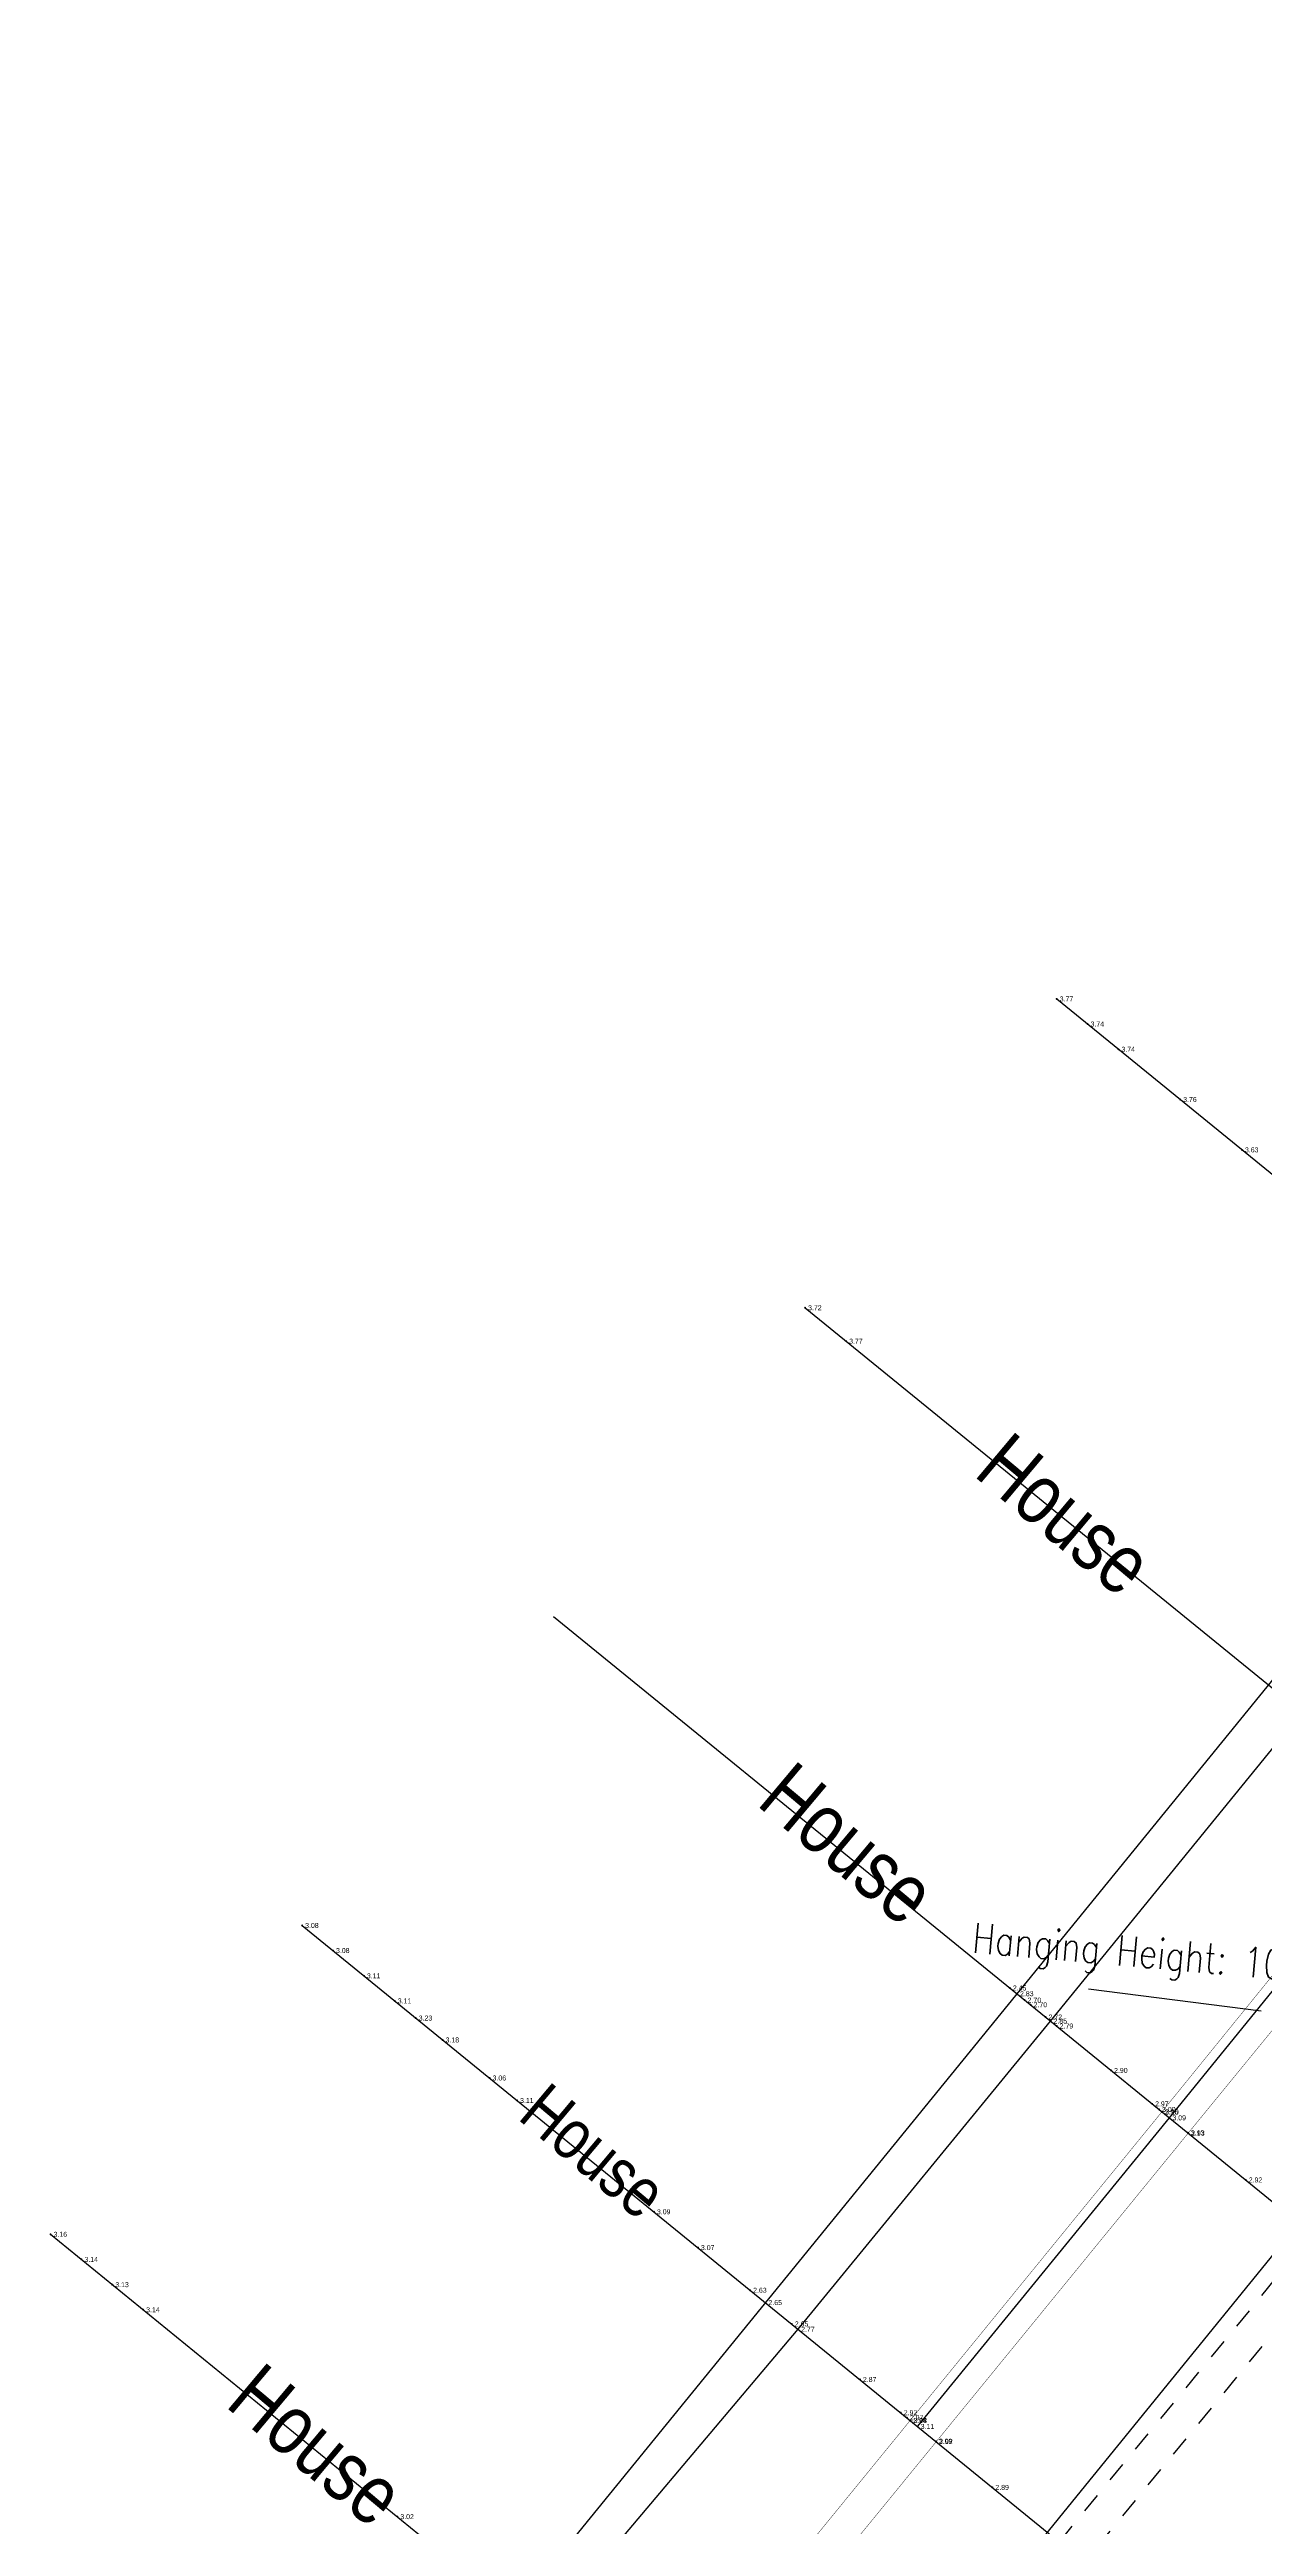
# Model space of a CAD drawing. Header units: metres. Extents: x 570700 to 571606, y 785277 to 786024.
# Drawn here: x 570712.7 to 570773.7, y 785339.4 to 785463.8 of the extents above; entities that cross this region are included whole.
import ezdxf
from ezdxf.enums import TextEntityAlignment as Align

# ---------------------------------------------------------------- set-up
doc = ezdxf.new("R2010")
doc.units = ezdxf.units.M
doc.linetypes.add('X37', pattern=[13, 5, -8])
doc.linetypes.add('X6', pattern=[2, 1, -1])
doc.layers.get('0').update_dxf_attribs({"linetype": 'CONTINUOUS'})
for name, color, linetype in [('DLSS', 4, 'CONTINUOUS'), ('dmx', 7, 'CONTINUOUS'), ('GCD-散点', 1, 'CONTINUOUS'), ('JMD', 6, 'CONTINUOUS'), ('电线悬高等参数', 2, 'CONTINUOUS'), ('道路中线_D2', 7, 'CONTINUOUS')]:
    doc.layers.add(name, color=color, linetype=linetype)
doc.styles.add('EICAD', font='arial.ttf', dxfattribs={"width": 0.8, "height": 2})
doc.styles.get("Standard").update_dxf_attribs({"font": 'rs.shx', "bigfont": 'hztxt.shx'})
doc.linetypes.add('444', pattern='A,4.5,[145,Aaa.SHX,S=1,R=0,X=0,Y=1],4.5,-0.5,[146,Aaa.SHX,S=1,R=0,X=0,Y=0],-0.5', length=10)

# ---------------------------------------------------------------- blocks, each defined once
blk = doc.blocks.new('GC200')
at = {"linetype": 'Continuous', "const_width": 0.2, "flags": 128}
blk.add_lwpolyline([(-0.1, 0, 1), (0.1, 0, 1)], format="xyb", close=True, dxfattribs=at)

msp = doc.modelspace()

# ---------------------------------------------------------------- linework, layer by layer
at = {"layer": 'DLSS', "linetype": 'Continuous', "flags": 128}
for points, elevation in [([(570724.53, 785317.86), (570737.38, 785334.05), (570750.28, 785349.35), (570762.95, 785364.82), (570775.58, 785380.34), (570788.22, 785395.85), (570800.99, 785411.23), (570813.55, 785426.81), (570826.2, 785442.29), (570838.89, 785457.76), (570851.65, 785473.13), (570864.39, 785488.58), (570877.15, 785503.97), (570889.77, 785519.49), (570902.46, 785534.92), (570915.08, 785550.46), (570926.94, 785564.84)], 2.69), ([(570737.85, 785307.93), (570750.23, 785323.64), (570763.85, 785340.45), (570775.43, 785354.69), (570788.07, 785370.18), (570800.66, 785385.72), (570813.26, 785401.25), (570825.8, 785416.82), (570838.45, 785432.31), (570851.11, 785447.8), (570863.75, 785463.29), (570876.29, 785478.86), (570888.44, 785494.76), (570901.05, 785510.31), (570913.71, 785525.79), (570926.32, 785541.3), (570935.87, 785553.13)], 2.71)]:
    msp.add_lwpolyline(points, dxfattribs=dict(at, elevation=elevation))
at = {"layer": 'DLSS', "linetype": 'X37', "const_width": 0.02, "flags": 128}
for points, elevation in [([(570730.63, 785313.77), (570768.54, 785360.27), (570781.14, 785375.81), (570793.79, 785391.3), (570806.43, 785406.8), (570819.13, 785422.25), (570831.68, 785437.82), (570856.96, 785468.82), (570869.6, 785484.32), (570882.26, 785499.8), (570894.82, 785515.37), (570932.7, 785561.9)], 2.94), ([(570731.92, 785312.72), (570769.86, 785359.2), (570782.52, 785374.69), (570795.14, 785390.2), (570807.74, 785405.73), (570820.38, 785421.24), (570832.98, 785436.77), (570858.18, 785467.83), (570870.89, 785483.27), (570883.46, 785498.81), (570896.15, 785514.28), (570933.97, 785560.87)], 2.92)]:
    msp.add_lwpolyline(points, dxfattribs=dict(at, elevation=elevation))
at = {"layer": 'DLSS', "linetype": 'X6', "flags": 128}
for points in [[(570750.77, 785323.19), (570763.4, 785338.68), (570776.1, 785354.14), (570788.8, 785369.85), (570801.37, 785385.16), (570813.89, 785400.72), (570826.54, 785416.23), (570839.21, 785431.68), (570851.86, 785447.19), (570864.42, 785462.74), (570877.1, 785478.2), (570889.05, 785494.26), (570901.71, 785509.76), (570914.34, 785525.26), (570926.95, 785540.82)], [(570928.19, 785539.78), (570915.36, 785524.45), (570902.85, 785508.84), (570890.47, 785493.14), (570878.34, 785477.18), (570865.59, 785461.81), (570853.06, 785446.22), (570840.52, 785430.65), (570827.8, 785415.2), (570815.18, 785399.69), (570802.61, 785384.1), (570789.99, 785368.78), (570777.68, 785353.51), (570764.64, 785337.64), (570751.97, 785322.21)]]:
    msp.add_lwpolyline(points, dxfattribs=at)
at = {"layer": 'dmx'}
for p, q in [((570763.26, 785416.16), (570817.54, 785371.96)), ((570750.63, 785400.65), (570804.92, 785356.45)), ((570738, 785385.14), (570792.29, 785340.94)), ((570725.38, 785369.63), (570779.66, 785325.43)), ((570712.75, 785354.12), (570767.03, 785309.92))]:
    msp.add_line(p, q, dxfattribs=at)
at = {"layer": 'JMD', "linetype": '444', "flags": 128}
msp.add_lwpolyline([(570756.29, 785344.48), (570768.92, 785359.97), (570792.86, 785389.44), (570794.89, 785390.66), (570840.35, 785446.53)], dxfattribs=at)
at = {"layer": '电线悬高等参数', "linetype": 'Continuous', "flags": 128}
msp.add_lwpolyline([(570764.86, 785366.45), (570773.53, 785365.35)], dxfattribs=at)
at = {"layer": '道路中线_D2', "color": 4}
msp.add_line((570723.39, 785319.67), (570958.49, 785608.44), dxfattribs=at)

# ---------------------------------------------------------------- block references
at = {"layer": 'GCD-散点'}
ref = msp.add_blockref('GC200', (570763.26, 785416.16, 3.77), dxfattribs=dict(at, xscale=0.25, yscale=0.25, zscale=0.25))
ref.add_attrib('height', '3.77', dxfattribs={"height": 0.25, "style": 'EICAD', "width": 0.8}).set_placement((570763.41, 785416.16), align=Align.MIDDLE_LEFT)
ref = msp.add_blockref('GC200', (570764.81, 785414.9, 3.74), dxfattribs=dict(at, xscale=0.25, yscale=0.25, zscale=0.25))
ref.add_attrib('height', '3.74', dxfattribs={"height": 0.25, "style": 'EICAD', "width": 0.8}).set_placement((570764.96, 785414.9, 3.74), align=Align.MIDDLE_LEFT)
ref = msp.add_blockref('GC200', (570766.36, 785413.63, 3.74), dxfattribs=dict(at, xscale=0.25, yscale=0.25, zscale=0.25))
ref.add_attrib('height', '3.74', dxfattribs={"height": 0.25, "style": 'EICAD', "width": 0.8}).set_placement((570766.51, 785413.63, 3.74), align=Align.MIDDLE_LEFT)
ref = msp.add_blockref('GC200', (570769.46, 785411.11, 3.76), dxfattribs=dict(at, xscale=0.25, yscale=0.25, zscale=0.25))
ref.add_attrib('height', '3.76', dxfattribs={"height": 0.25, "style": 'EICAD', "width": 0.8}).set_placement((570769.61, 785411.11, 3.76), align=Align.MIDDLE_LEFT)
ref = msp.add_blockref('GC200', (570772.56, 785408.58, 3.63), dxfattribs=dict(at, xscale=0.25, yscale=0.25, zscale=0.25))
ref.add_attrib('height', '3.63', dxfattribs={"height": 0.25, "style": 'EICAD', "width": 0.8}).set_placement((570772.71, 785408.58, 3.63), align=Align.MIDDLE_LEFT)
ref = msp.add_blockref('GC200', (570750.63, 785400.65, 3.72), dxfattribs=dict(at, xscale=0.25, yscale=0.25, zscale=0.25))
ref.add_attrib('height', '3.72', dxfattribs={"height": 0.25, "style": 'EICAD', "width": 0.8}).set_placement((570750.78, 785400.65), align=Align.MIDDLE_LEFT)
ref = msp.add_blockref('GC200', (570752.69, 785398.97, 3.77), dxfattribs=dict(at, xscale=0.25, yscale=0.25, zscale=0.25))
ref.add_attrib('height', '3.77', dxfattribs={"height": 0.25, "style": 'EICAD', "width": 0.8}).set_placement((570752.84, 785398.97, 3.77), align=Align.MIDDLE_LEFT)
ref = msp.add_blockref('GC200', (570725.38, 785369.63, 3.08), dxfattribs=dict(at, xscale=0.25, yscale=0.25, zscale=0.25))
ref.add_attrib('height', '3.08', dxfattribs={"height": 0.25, "style": 'EICAD', "width": 0.8}).set_placement((570725.53, 785369.63), align=Align.MIDDLE_LEFT)
ref = msp.add_blockref('GC200', (570726.93, 785368.37, 3.08), dxfattribs=dict(at, xscale=0.25, yscale=0.25, zscale=0.25))
ref.add_attrib('height', '3.08', dxfattribs={"height": 0.25, "style": 'EICAD', "width": 0.8}).set_placement((570727.08, 785368.37, 3.08), align=Align.MIDDLE_LEFT)
ref = msp.add_blockref('GC200', (570728.48, 785367.1, 3.11), dxfattribs=dict(at, xscale=0.25, yscale=0.25, zscale=0.25))
ref.add_attrib('height', '3.11', dxfattribs={"height": 0.25, "style": 'EICAD', "width": 0.8}).set_placement((570728.63, 785367.1, 3.11), align=Align.MIDDLE_LEFT)
ref = msp.add_blockref('GC200', (570730.03, 785365.84, 3.11), dxfattribs=dict(at, xscale=0.25, yscale=0.25, zscale=0.25))
ref.add_attrib('height', '3.11', dxfattribs={"height": 0.25, "style": 'EICAD', "width": 0.8}).set_placement((570730.18, 785365.84, 3.11), align=Align.MIDDLE_LEFT)
ref = msp.add_blockref('GC200', (570760.91, 785366.49, 2.45), dxfattribs=dict(at, xscale=0.25, yscale=0.25, zscale=0.25))
ref.add_attrib('height', '2.45', dxfattribs={"height": 0.25, "style": 'EICAD', "width": 0.8}).set_placement((570761.06, 785366.49, 2.45), align=Align.MIDDLE_LEFT)
ref = msp.add_blockref('GC200', (570761.27, 785366.2, 2.83), dxfattribs=dict(at, xscale=0.25, yscale=0.25, zscale=0.25))
ref.add_attrib('height', '2.83', dxfattribs={"height": 0.25, "style": 'EICAD', "width": 0.8}).set_placement((570761.42, 785366.2), align=Align.MIDDLE_LEFT)
ref = msp.add_blockref('GC200', (570761.65, 785365.88, 2.7), dxfattribs=dict(at, xscale=0.25, yscale=0.25, zscale=0.25))
ref.add_attrib('height', '2.70', dxfattribs={"height": 0.25, "style": 'EICAD', "width": 0.8}).set_placement((570761.8, 785365.88, 2.7), align=Align.MIDDLE_LEFT)
ref = msp.add_blockref('GC200', (570761.95, 785365.65, 2.7), dxfattribs=dict(at, xscale=0.25, yscale=0.25, zscale=0.25))
ref.add_attrib('height', '2.70', dxfattribs={"height": 0.25, "style": 'EICAD', "width": 0.8}).set_placement((570762.1, 785365.65, 2.7), align=Align.MIDDLE_LEFT)
ref = msp.add_blockref('GC200', (570731.08, 785364.98, 3.23), dxfattribs=dict(at, xscale=0.25, yscale=0.25, zscale=0.25))
ref.add_attrib('height', '3.23', dxfattribs={"height": 0.25, "style": 'EICAD', "width": 0.8}).set_placement((570731.23, 785364.98, 3.23), align=Align.MIDDLE_LEFT)
ref = msp.add_blockref('GC200', (570762.7, 785365.03, 2.72), dxfattribs=dict(at, xscale=0.25, yscale=0.25, zscale=0.25))
ref.add_attrib('height', '2.72', dxfattribs={"height": 0.25, "style": 'EICAD', "width": 0.8}).set_placement((570762.85, 785365.03, 2.72), align=Align.MIDDLE_LEFT)
ref = msp.add_blockref('GC200', (570762.95, 785364.83, 2.85), dxfattribs=dict(at, xscale=0.25, yscale=0.25, zscale=0.25))
ref.add_attrib('height', '2.85', dxfattribs={"height": 0.25, "style": 'EICAD', "width": 0.8}).set_placement((570763.1, 785364.83, 2.85), align=Align.MIDDLE_LEFT)
ref = msp.add_blockref('GC200', (570763.26, 785364.58, 2.79), dxfattribs=dict(at, xscale=0.25, yscale=0.25, zscale=0.25))
ref.add_attrib('height', '2.79', dxfattribs={"height": 0.25, "style": 'EICAD', "width": 0.8}).set_placement((570763.41, 785364.58, 2.79), align=Align.MIDDLE_LEFT)
ref = msp.add_blockref('GC200', (570732.43, 785363.88, 3.18), dxfattribs=dict(at, xscale=0.25, yscale=0.25, zscale=0.25))
ref.add_attrib('height', '3.18', dxfattribs={"height": 0.25, "style": 'EICAD', "width": 0.8}).set_placement((570732.58, 785363.88, 3.18), align=Align.MIDDLE_LEFT)
ref = msp.add_blockref('GC200', (570734.79, 785361.97, 3.06), dxfattribs=dict(at, xscale=0.25, yscale=0.25, zscale=0.25))
ref.add_attrib('height', '3.06', dxfattribs={"height": 0.25, "style": 'EICAD', "width": 0.8}).set_placement((570734.94, 785361.97, 3.06), align=Align.MIDDLE_LEFT)
ref = msp.add_blockref('GC200', (570765.99, 785362.35, 2.9), dxfattribs=dict(at, xscale=0.25, yscale=0.25, zscale=0.25))
ref.add_attrib('height', '2.90', dxfattribs={"height": 0.25, "style": 'EICAD', "width": 0.8}).set_placement((570766.14, 785362.35, 2.9), align=Align.MIDDLE_LEFT)
ref = msp.add_blockref('GC200', (570736.17, 785360.84, 3.11), dxfattribs=dict(at, xscale=0.25, yscale=0.25, zscale=0.25))
ref.add_attrib('height', '3.11', dxfattribs={"height": 0.25, "style": 'EICAD', "width": 0.8}).set_placement((570736.32, 785360.84, 3.11), align=Align.MIDDLE_LEFT)
ref = msp.add_blockref('GC200', (570768.05, 785360.67, 2.97), dxfattribs=dict(at, xscale=0.25, yscale=0.25, zscale=0.25))
ref.add_attrib('height', '2.97', dxfattribs={"height": 0.25, "style": 'EICAD', "width": 0.8}).set_placement((570768.2, 785360.67, 2.97), align=Align.MIDDLE_LEFT)
ref = msp.add_blockref('GC200', (570768.4, 785360.39, 3), dxfattribs=dict(at, xscale=0.25, yscale=0.25, zscale=0.25))
ref.add_attrib('height', '3.00', dxfattribs={"height": 0.25, "style": 'EICAD', "width": 0.8}).set_placement((570768.55, 785360.39, 3), align=Align.MIDDLE_LEFT)
ref = msp.add_blockref('GC200', (570768.54, 785360.27, 2.95), dxfattribs=dict(at, xscale=0.25, yscale=0.25, zscale=0.25))
ref.add_attrib('height', '2.95', dxfattribs={"height": 0.25, "style": 'EICAD', "width": 0.8}).set_placement((570768.69, 785360.27, 2.95), align=Align.MIDDLE_LEFT)
ref = msp.add_blockref('GC200', (570768.56, 785360.26, 3.1), dxfattribs=dict(at, xscale=0.25, yscale=0.25, zscale=0.25))
ref.add_attrib('height', '3.10', dxfattribs={"height": 0.25, "style": 'EICAD', "width": 0.8}).set_placement((570768.71, 785360.26, 3.1), align=Align.MIDDLE_LEFT)
ref = msp.add_blockref('GC200', (570768.92, 785359.97, 3.09), dxfattribs=dict(at, xscale=0.25, yscale=0.25, zscale=0.25))
ref.add_attrib('height', '3.09', dxfattribs={"height": 0.25, "style": 'EICAD', "width": 0.8}).set_placement((570769.07, 785359.97, 3.09), align=Align.MIDDLE_LEFT)
ref = msp.add_blockref('GC200', (570769.84, 785359.22, 3.13), dxfattribs=dict(at, xscale=0.25, yscale=0.25, zscale=0.25))
ref.add_attrib('height', '3.13', dxfattribs={"height": 0.25, "style": 'EICAD', "width": 0.8}).set_placement((570769.99, 785359.22), align=Align.MIDDLE_LEFT)
ref = msp.add_blockref('GC200', (570769.86, 785359.2, 2.93), dxfattribs=dict(at, xscale=0.25, yscale=0.25, zscale=0.25))
ref.add_attrib('height', '2.93', dxfattribs={"height": 0.25, "style": 'EICAD', "width": 0.8}).set_placement((570770.01, 785359.2, 2.93), align=Align.MIDDLE_LEFT)
ref = msp.add_blockref('GC200', (570772.75, 785356.85, 2.92), dxfattribs=dict(at, xscale=0.25, yscale=0.25, zscale=0.25))
ref.add_attrib('height', '2.92', dxfattribs={"height": 0.25, "style": 'EICAD', "width": 0.8}).set_placement((570772.9, 785356.85, 2.92), align=Align.MIDDLE_LEFT)
ref = msp.add_blockref('GC200', (570743.04, 785355.25, 3.09), dxfattribs=dict(at, xscale=0.25, yscale=0.25, zscale=0.25))
ref.add_attrib('height', '3.09', dxfattribs={"height": 0.25, "style": 'EICAD', "width": 0.8}).set_placement((570743.19, 785355.25, 3.09), align=Align.MIDDLE_LEFT)
ref = msp.add_blockref('GC200', (570712.75, 785354.12, 3.16), dxfattribs=dict(at, xscale=0.25, yscale=0.25, zscale=0.25))
ref.add_attrib('height', '3.16', dxfattribs={"height": 0.25, "style": 'EICAD', "width": 0.8}).set_placement((570712.9, 785354.12), align=Align.MIDDLE_LEFT)
ref = msp.add_blockref('GC200', (570745.25, 785353.45, 3.07), dxfattribs=dict(at, xscale=0.25, yscale=0.25, zscale=0.25))
ref.add_attrib('height', '3.07', dxfattribs={"height": 0.25, "style": 'EICAD', "width": 0.8}).set_placement((570745.4, 785353.45, 3.07), align=Align.MIDDLE_LEFT)
ref = msp.add_blockref('GC200', (570714.3, 785352.86, 3.14), dxfattribs=dict(at, xscale=0.25, yscale=0.25, zscale=0.25))
ref.add_attrib('height', '3.14', dxfattribs={"height": 0.25, "style": 'EICAD', "width": 0.8}).set_placement((570714.45, 785352.86, 3.14), align=Align.MIDDLE_LEFT)
ref = msp.add_blockref('GC200', (570715.85, 785351.59, 3.13), dxfattribs=dict(at, xscale=0.25, yscale=0.25, zscale=0.25))
ref.add_attrib('height', '3.13', dxfattribs={"height": 0.25, "style": 'EICAD', "width": 0.8}).set_placement((570716, 785351.59, 3.13), align=Align.MIDDLE_LEFT)
ref = msp.add_blockref('GC200', (570747.87, 785351.31, 2.62), dxfattribs=dict(at, xscale=0.25, yscale=0.25, zscale=0.25))
ref.add_attrib('height', '2.63', dxfattribs={"height": 0.25, "style": 'EICAD', "width": 0.8}).set_placement((570748.02, 785351.31, 2.62), align=Align.MIDDLE_LEFT)
ref = msp.add_blockref('GC200', (570748.64, 785350.69, 2.65), dxfattribs=dict(at, xscale=0.25, yscale=0.25, zscale=0.25))
ref.add_attrib('height', '2.65', dxfattribs={"height": 0.25, "style": 'EICAD', "width": 0.8}).set_placement((570748.79, 785350.69), align=Align.MIDDLE_LEFT)
ref = msp.add_blockref('GC200', (570717.4, 785350.33, 3.14), dxfattribs=dict(at, xscale=0.25, yscale=0.25, zscale=0.25))
ref.add_attrib('height', '3.14', dxfattribs={"height": 0.25, "style": 'EICAD', "width": 0.8}).set_placement((570717.55, 785350.33, 3.14), align=Align.MIDDLE_LEFT)
ref = msp.add_blockref('GC200', (570749.96, 785349.62, 2.65), dxfattribs=dict(at, xscale=0.25, yscale=0.25, zscale=0.25))
ref.add_attrib('height', '2.65', dxfattribs={"height": 0.25, "style": 'EICAD', "width": 0.8}).set_placement((570750.11, 785349.62, 2.65), align=Align.MIDDLE_LEFT)
ref = msp.add_blockref('GC200', (570750.28, 785349.35, 2.77), dxfattribs=dict(at, xscale=0.25, yscale=0.25, zscale=0.25))
ref.add_attrib('height', '2.77', dxfattribs={"height": 0.25, "style": 'EICAD', "width": 0.8}).set_placement((570750.43, 785349.35, 2.77), align=Align.MIDDLE_LEFT)
ref = msp.add_blockref('GC200', (570753.38, 785346.83, 2.87), dxfattribs=dict(at, xscale=0.25, yscale=0.25, zscale=0.25))
ref.add_attrib('height', '2.87', dxfattribs={"height": 0.25, "style": 'EICAD', "width": 0.8}).set_placement((570753.53, 785346.83, 2.87), align=Align.MIDDLE_LEFT)
ref = msp.add_blockref('GC200', (570755.43, 785345.16, 2.92), dxfattribs=dict(at, xscale=0.25, yscale=0.25, zscale=0.25))
ref.add_attrib('height', '2.92', dxfattribs={"height": 0.25, "style": 'EICAD', "width": 0.8}).set_placement((570755.58, 785345.16, 2.92), align=Align.MIDDLE_LEFT)
ref = msp.add_blockref('GC200', (570755.74, 785344.91, 2.96), dxfattribs=dict(at, xscale=0.25, yscale=0.25, zscale=0.25))
ref.add_attrib('height', '2.97', dxfattribs={"height": 0.25, "style": 'EICAD', "width": 0.8}).set_placement((570755.89, 785344.91, 2.96), align=Align.MIDDLE_LEFT)
ref = msp.add_blockref('GC200', (570755.91, 785344.77, 2.94), dxfattribs=dict(at, xscale=0.25, yscale=0.25, zscale=0.25))
ref.add_attrib('height', '2.94', dxfattribs={"height": 0.25, "style": 'EICAD', "width": 0.8}).set_placement((570756.06, 785344.77, 2.94), align=Align.MIDDLE_LEFT)
ref = msp.add_blockref('GC200', (570755.92, 785344.77, 3.08), dxfattribs=dict(at, xscale=0.25, yscale=0.25, zscale=0.25))
ref.add_attrib('height', '3.08', dxfattribs={"height": 0.25, "style": 'EICAD', "width": 0.8}).set_placement((570756.07, 785344.77, 3.08), align=Align.MIDDLE_LEFT)
ref = msp.add_blockref('GC200', (570756.28, 785344.47, 3.1), dxfattribs=dict(at, xscale=0.25, yscale=0.25, zscale=0.25))
ref.add_attrib('height', '3.11', dxfattribs={"height": 0.25, "style": 'EICAD', "width": 0.8}).set_placement((570756.43, 785344.47, 3.1), align=Align.MIDDLE_LEFT)
ref = msp.add_blockref('GC200', (570757.19, 785343.73, 3.09), dxfattribs=dict(at, xscale=0.25, yscale=0.25, zscale=0.25))
ref.add_attrib('height', '3.09', dxfattribs={"height": 0.25, "style": 'EICAD', "width": 0.8}).set_placement((570757.34, 785343.73), align=Align.MIDDLE_LEFT)
ref = msp.add_blockref('GC200', (570757.21, 785343.71, 2.92), dxfattribs=dict(at, xscale=0.25, yscale=0.25, zscale=0.25))
ref.add_attrib('height', '2.92', dxfattribs={"height": 0.25, "style": 'EICAD', "width": 0.8}).set_placement((570757.36, 785343.71, 2.92), align=Align.MIDDLE_LEFT)
ref = msp.add_blockref('GC200', (570760.03, 785341.41, 2.89), dxfattribs=dict(at, xscale=0.25, yscale=0.25, zscale=0.25))
ref.add_attrib('height', '2.89', dxfattribs={"height": 0.25, "style": 'EICAD', "width": 0.8}).set_placement((570760.18, 785341.41, 2.89), align=Align.MIDDLE_LEFT)
ref = msp.add_blockref('GC200', (570730.16, 785339.94, 3.02), dxfattribs=dict(at, xscale=0.25, yscale=0.25, zscale=0.25))
ref.add_attrib('height', '3.02', dxfattribs={"height": 0.25, "style": 'EICAD', "width": 0.8}).set_placement((570730.31, 785339.94, 3.02), align=Align.MIDDLE_LEFT)

# ---------------------------------------------------------------- texts
at = {"layer": 'JMD', "style": 'EICAD', "width": 0.8}
for height, p in [(3, (570759.03, 785392.25)), (3, (570748.13, 785375.71)), (2.5, (570736.14, 785359.94)), (3, (570721.46, 785345.51))]:
    msp.add_text('House', height=height, rotation=320, dxfattribs=at).set_placement(p)
at = {"layer": '电线悬高等参数', "linetype": 'Continuous', "width": 0.8}
msp.add_text('Hanging Height: 10.5m', height=1.5, rotation=355, dxfattribs=at).set_placement((570768.38, 785367.99), align=Align.MIDDLE)

doc.saveas('drawing.dxf')
